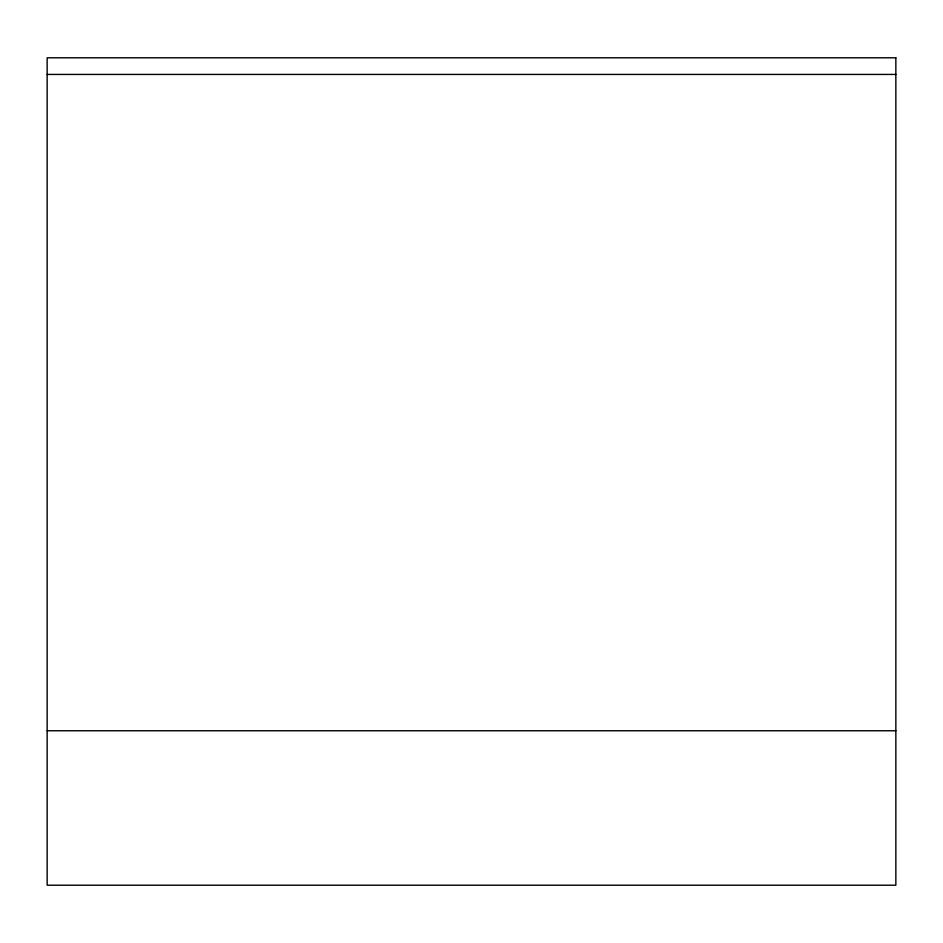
<?xml version="1.0" encoding="UTF-8"?>
<svg xmlns="http://www.w3.org/2000/svg" width="943" height="943" viewBox="0 0 943 943"><rect width="100%" height="100%" fill="white"/><g stroke="black" fill="none" stroke-linecap="round" stroke-linejoin="round"><path stroke-width="1.41" d="M47.15 74.426L895.85 74.426M47.15 730.754L895.85 730.754M895.85 57.794L47.15 57.794L47.15 885.206L895.85 885.206L895.85 57.794"/></g></svg>
